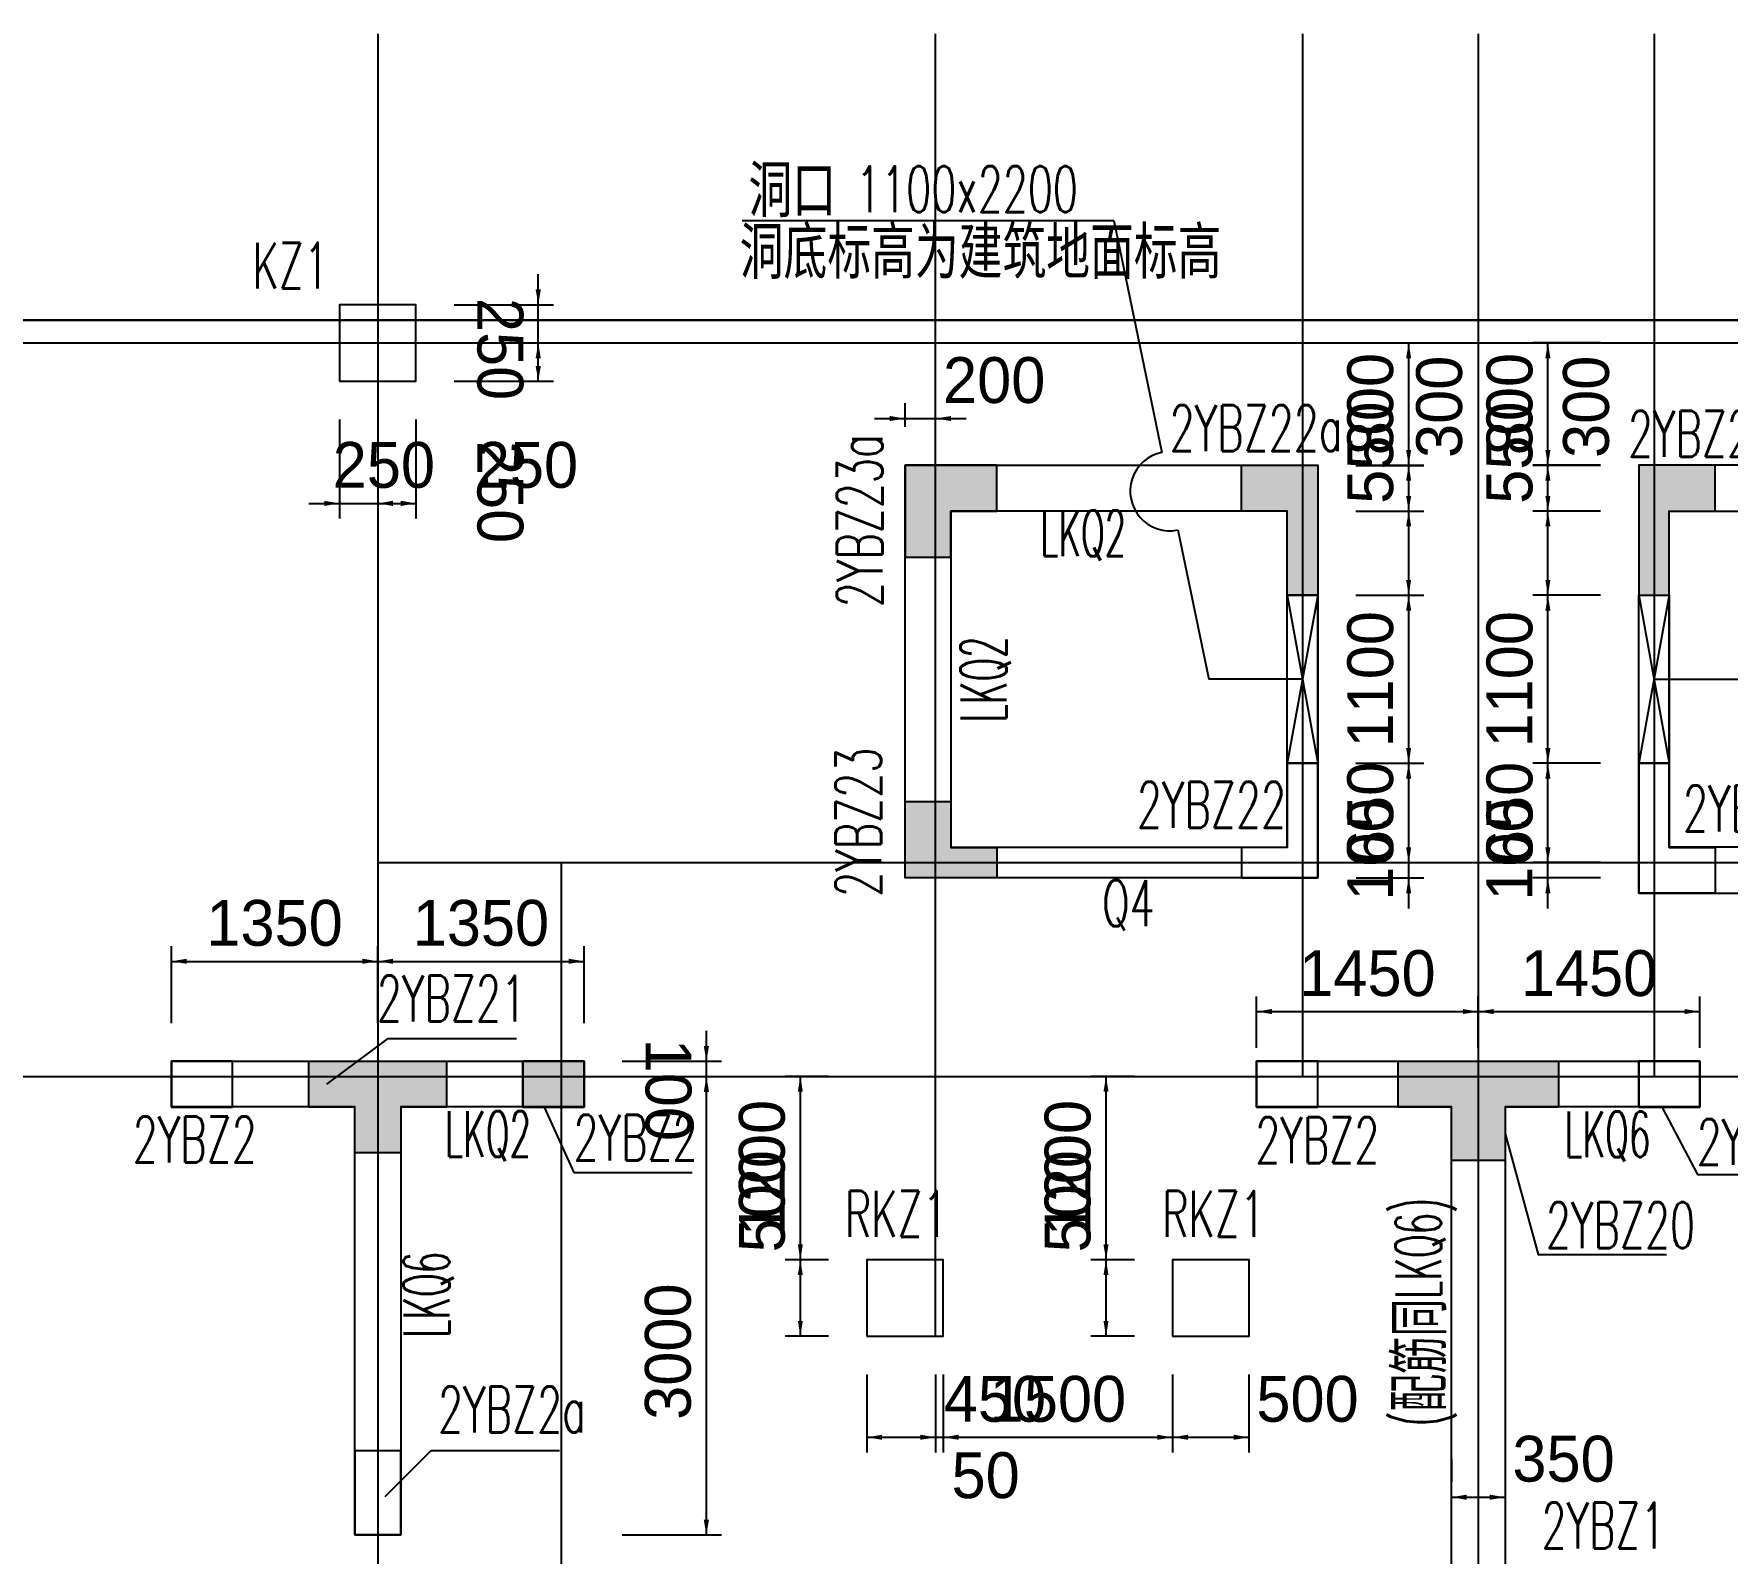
# Model space of a CAD drawing. Extents: x 387171 to 699106, y 11966 to 245688.
# Drawn here: x 556058 to 567136, y 224318 to 234261 of the extents above; entities that cross this region are included whole.
import ezdxf

# ---------------------------------------------------------------- set-up
doc = ezdxf.new("R2010")
doc.units = 0
doc.header["$LTSCALE"] = 100
doc.header["$MEASUREMENT"] = 0
for name, color, linetype in [('b边缘构件', 235, 'Continuous'), ('COLU', 7, 'Continuous'), ('DIM', 3, 'Continuous'), ('DOTE', 253, 'Continuous'), ('NUM', 7, 'Continuous'), ('Q-TEXT', 2, 'Continuous'), ('wall-主楼', 2, 'Continuous'), ('wall-开洞', 5, 'Continuous'), ('Y阴影', 254, 'Continuous'), ('剪力墙开洞', 5, 'Continuous'), ('剪力墙身标注', 7, 'Continuous'), ('小尺寸', 4, 'Continuous'), ('边缘构件标注', 1, 'Continuous')]:
    doc.layers.add(name, color=color, linetype=linetype)
doc.styles.get("Standard").update_dxf_attribs({"font": 'standard'})
doc.styles.add('tk', font='tk')
doc.dimstyles.get("Standard").update_dxf_attribs({"dimtxt": 300, "dimasz": 100, "dimexe": 100, "dimexo": 250, "dimgap": 100, "dimtad": 0, "dimtoh": 1, "dimdec": 0, "dimdsep": 46, "dimcen": 0.09, "dimclrt": 7, "dimadec": 0, "dimazin": 0, "dimtfac": 1, "dimtdec": 4, "dimtofl": 0, "dimtmove": 0, "dimatfit": 3, "dimfxl": 1, "dimtolj": 1, "dimtzin": 0, "dimarcsym": 0})

# ---------------------------------------------------------------- blocks, each defined once
blk = doc.blocks.new('*D891')
at = {"layer": '小尺寸', "color": 0, "linetype": 'ByBlock', "lineweight": -2}
for p, q in [((567208, 227437), (567858, 227437)), ((567758, 224137), (567758, 227437)), ((567208, 224137), (567858, 224137))]:
    blk.add_line(p, q, dxfattribs=at)
for points in [[(567758, 227437), (567775, 227337), (567741, 227337)], [(567758, 224137), (567741, 224237), (567775, 224237)]]:
    blk.add_solid(points, dxfattribs=at)
at = {"layer": '小尺寸', "color": 7, "linetype": 'Continuous', "lineweight": -2, "insert": (567508, 225787), "char_height": 300, "width": 780, "attachment_point": 5, "rotation": 90, "style": 'tk'}
blk.add_mtext('3300', dxfattribs=at)
blk = doc.blocks.new('*D3540')
at = {"layer": '小尺寸', "color": 0, "linetype": 'ByBlock', "lineweight": -2}
for p, q in [((559908, 227437), (560558, 227437)), ((560458, 224437), (560458, 227437)), ((559908, 224437), (560558, 224437))]:
    blk.add_line(p, q, dxfattribs=at)
for points in [[(560458, 227437), (560475, 227337), (560441, 227337)], [(560458, 224437), (560441, 224537), (560475, 224537)]]:
    blk.add_solid(points, dxfattribs=at)
at = {"layer": '小尺寸', "color": 7, "linetype": 'Continuous', "lineweight": -2, "insert": (560208, 225637), "char_height": 300, "width": 780, "attachment_point": 5, "rotation": 90, "style": 'tk'}
blk.add_mtext('3000', dxfattribs=at)
blk = doc.blocks.new('*D3429')
at = {"layer": '小尺寸', "color": 0, "linetype": 'ByBlock', "lineweight": -2}
for p, q in [((560458, 227237), (560458, 227737)), ((559908, 227537), (560558, 227537)), ((559908, 227437), (560558, 227437))]:
    blk.add_line(p, q, dxfattribs=at)
for points in [[(560458, 227537), (560441, 227637), (560475, 227637)], [(560458, 227437), (560475, 227337), (560441, 227337)]]:
    blk.add_solid(points, dxfattribs=at)
at = {"layer": '小尺寸', "color": 7, "linetype": 'Continuous', "lineweight": -2, "insert": (560208, 227350), "char_height": 300, "width": 476.67, "attachment_point": 5, "rotation": 270, "style": 'tk'}
blk.add_mtext('100', dxfattribs=at)
blk = doc.blocks.new('*D3603')
at = {"layer": '小尺寸', "color": 0, "linetype": 'ByBlock', "lineweight": -2}
for p, q in [((565053, 228537), (565053, 229037)), ((564710, 228837), (565153, 228837)), ((564710, 228737), (565153, 228737))]:
    blk.add_line(p, q, dxfattribs=at)
for points in [[(565053, 228837), (565036, 228937), (565069, 228937)], [(565053, 228737), (565069, 228637), (565036, 228637)]]:
    blk.add_solid(points, dxfattribs=at)
at = {"layer": '小尺寸', "color": 7, "linetype": 'Continuous', "lineweight": -2, "insert": (564803, 228923), "char_height": 300, "width": 476.67, "attachment_point": 5, "rotation": 90, "style": 'tk'}
blk.add_mtext('100', dxfattribs=at)
blk = doc.blocks.new('*D3200')
at = {"layer": '小尺寸', "color": 0, "linetype": 'ByBlock', "lineweight": -2}
for p, q in [((564708, 229487), (565153, 229487)), ((565053, 228837), (565053, 229487)), ((564710, 228837), (565153, 228837))]:
    blk.add_line(p, q, dxfattribs=at)
for points in [[(565053, 229487), (565069, 229387), (565036, 229387)], [(565053, 228837), (565036, 228937), (565069, 228937)]]:
    blk.add_solid(points, dxfattribs=at)
at = {"layer": '小尺寸', "color": 7, "linetype": 'Continuous', "lineweight": -2, "insert": (564803, 229162), "char_height": 300, "width": 556.67, "attachment_point": 5, "rotation": 90, "style": 'tk'}
blk.add_mtext('650', dxfattribs=at)
blk = doc.blocks.new('*D4095')
at = {"layer": '小尺寸', "color": 0, "linetype": 'ByBlock', "lineweight": -2}
for p, q in [((564708, 230587), (565153, 230587)), ((565053, 229487), (565053, 230587)), ((564708, 229487), (565153, 229487))]:
    blk.add_line(p, q, dxfattribs=at)
for points in [[(565053, 230587), (565069, 230487), (565036, 230487)], [(565053, 229487), (565036, 229587), (565069, 229587)]]:
    blk.add_solid(points, dxfattribs=at)
at = {"layer": '小尺寸', "color": 7, "linetype": 'Continuous', "lineweight": -2, "insert": (564803, 230037), "char_height": 300, "width": 685, "attachment_point": 5, "rotation": 90, "style": 'tk'}
blk.add_mtext('1100', dxfattribs=at)
blk = doc.blocks.new('*D3962')
at = {"layer": '小尺寸', "color": 0, "linetype": 'ByBlock', "lineweight": -2}
for p, q in [((564708, 231137), (565153, 231137)), ((565053, 230587), (565053, 231137)), ((564708, 230587), (565153, 230587))]:
    blk.add_line(p, q, dxfattribs=at)
for points in [[(565053, 231137), (565069, 231037), (565036, 231037)], [(565053, 230587), (565036, 230687), (565069, 230687)]]:
    blk.add_solid(points, dxfattribs=at)
at = {"layer": '小尺寸', "color": 7, "linetype": 'Continuous', "lineweight": -2, "insert": (564803, 231520), "char_height": 300, "width": 566.67, "attachment_point": 5, "rotation": 90, "style": 'tk'}
blk.add_mtext('550', dxfattribs=at)
blk = doc.blocks.new('*D142')
at = {"layer": '小尺寸', "color": 0, "linetype": 'ByBlock', "lineweight": -2}
for p, q in [((564708, 231437), (565153, 231437)), ((565053, 231137), (565053, 231437)), ((564708, 231137), (565153, 231137))]:
    blk.add_line(p, q, dxfattribs=at)
for points in [[(565053, 231437), (565069, 231337), (565036, 231337)], [(565053, 231137), (565036, 231237), (565069, 231237)]]:
    blk.add_solid(points, dxfattribs=at)
at = {"layer": '小尺寸', "color": 7, "linetype": 'Continuous', "lineweight": -2, "insert": (565254, 231820), "char_height": 300, "width": 566.67, "attachment_point": 5, "rotation": 90, "style": 'tk'}
blk.add_mtext('300', dxfattribs=at)
blk = doc.blocks.new('*D4497')
at = {"layer": '小尺寸', "color": 0, "linetype": 'ByBlock', "lineweight": -2}
for p, q in [((556958, 227787), (556958, 228291)), ((558308, 227787), (558308, 228291)), ((556958, 228191), (558308, 228191))]:
    blk.add_line(p, q, dxfattribs=at)
for points in [[(556958, 228191), (557058, 228208), (557058, 228175)], [(558308, 228191), (558208, 228175), (558208, 228208)]]:
    blk.add_solid(points, dxfattribs=at)
at = {"layer": '小尺寸', "color": 7, "linetype": 'Continuous', "lineweight": -2, "insert": (557633, 228441), "char_height": 300, "width": 690, "attachment_point": 5, "rotation": 360, "style": 'tk'}
blk.add_mtext('1350', dxfattribs=at)
blk = doc.blocks.new('*D677')
at = {"layer": '小尺寸', "color": 0, "linetype": 'ByBlock', "lineweight": -2}
for p, q in [((558308, 227787), (558308, 228291)), ((559658, 227787), (559658, 228291)), ((558308, 228191), (559658, 228191))]:
    blk.add_line(p, q, dxfattribs=at)
for points in [[(558308, 228191), (558408, 228208), (558408, 228175)], [(559658, 228191), (559558, 228175), (559558, 228208)]]:
    blk.add_solid(points, dxfattribs=at)
at = {"layer": '小尺寸', "color": 7, "linetype": 'Continuous', "lineweight": -2, "insert": (558983, 228441), "char_height": 300, "width": 690, "attachment_point": 5, "rotation": 360, "style": 'tk'}
blk.add_mtext('1350', dxfattribs=at)
blk = doc.blocks.new('*D556')
at = {"layer": '小尺寸', "color": 0, "linetype": 'ByBlock', "lineweight": -2}
for p, q in [((564058, 227625), (564058, 227962)), ((565508, 227625), (565508, 227962)), ((564058, 227862), (565508, 227862))]:
    blk.add_line(p, q, dxfattribs=at)
for points in [[(564058, 227862), (564158, 227879), (564158, 227846)], [(565508, 227862), (565408, 227846), (565408, 227879)]]:
    blk.add_solid(points, dxfattribs=at)
at = {"layer": '小尺寸', "color": 7, "linetype": 'Continuous', "lineweight": -2, "insert": (564783, 228112), "char_height": 300, "width": 695, "attachment_point": 5, "rotation": 360, "style": 'tk'}
blk.add_mtext('1450', dxfattribs=at)
blk = doc.blocks.new('*D303')
at = {"layer": '小尺寸', "color": 0, "linetype": 'ByBlock', "lineweight": -2}
for p, q in [((565508, 227625), (565508, 227962)), ((566958, 227625), (566958, 227962)), ((565508, 227862), (566958, 227862))]:
    blk.add_line(p, q, dxfattribs=at)
for points in [[(565508, 227862), (565608, 227879), (565608, 227846)], [(566958, 227862), (566858, 227846), (566858, 227879)]]:
    blk.add_solid(points, dxfattribs=at)
at = {"layer": '小尺寸', "color": 7, "linetype": 'Continuous', "lineweight": -2, "insert": (566233, 228112), "char_height": 300, "width": 695, "attachment_point": 5, "rotation": 360, "style": 'tk'}
blk.add_mtext('1450', dxfattribs=at)
blk = doc.blocks.new('*D1078')
at = {"layer": '小尺寸', "color": 0, "linetype": 'ByBlock', "lineweight": -2}
for p, q in [((561758, 231688), (561758, 231843)), ((561958, 231688), (561958, 231843)), ((561558, 231743), (562158, 231743))]:
    blk.add_line(p, q, dxfattribs=at)
for points in [[(561758, 231743), (561658, 231727), (561658, 231760)], [(561958, 231743), (562058, 231760), (562058, 231727)]]:
    blk.add_solid(points, dxfattribs=at)
at = {"layer": '小尺寸', "color": 7, "linetype": 'Continuous', "lineweight": -2, "insert": (562341, 231993), "char_height": 300, "width": 566.67, "attachment_point": 5, "rotation": 360, "style": 'tk'}
blk.add_mtext('200', dxfattribs=at)
blk = doc.blocks.new('*D3272')
at = {"layer": '小尺寸', "color": 0, "linetype": 'ByBlock', "lineweight": -2}
for p, q in [((567758, 227237), (567758, 227737)), ((567208, 227537), (567858, 227537)), ((567208, 227437), (567858, 227437))]:
    blk.add_line(p, q, dxfattribs=at)
for points in [[(567758, 227537), (567741, 227637), (567775, 227637)], [(567758, 227437), (567775, 227337), (567741, 227337)]]:
    blk.add_solid(points, dxfattribs=at)
at = {"layer": '小尺寸', "color": 7, "linetype": 'Continuous', "lineweight": -2, "insert": (567508, 227875), "char_height": 300, "width": 476.67, "attachment_point": 5, "rotation": 90, "style": 'tk'}
blk.add_mtext('100', dxfattribs=at)
blk = doc.blocks.new('*D3221')
at = {"layer": '小尺寸', "color": 0, "linetype": 'ByBlock', "lineweight": -2}
for p, q in [((564708, 232238), (565153, 232238)), ((565053, 231438), (565053, 232238)), ((564708, 231438), (565153, 231438))]:
    blk.add_line(p, q, dxfattribs=at)
for points in [[(565053, 232238), (565069, 232138), (565036, 232138)], [(565053, 231438), (565036, 231538), (565069, 231538)]]:
    blk.add_solid(points, dxfattribs=at)
at = {"layer": '小尺寸', "color": 7, "linetype": 'Continuous', "lineweight": -2, "insert": (564803, 231838), "char_height": 300, "width": 566.67, "attachment_point": 5, "rotation": 90, "style": 'tk'}
blk.add_mtext('800', dxfattribs=at)
blk = doc.blocks.new('*D4123')
at = {"layer": '小尺寸', "color": 0, "linetype": 'ByBlock', "lineweight": -2}
for p, q in [((565964, 228537), (565964, 229037)), ((566307, 228837), (565864, 228837)), ((566307, 228737), (565864, 228737))]:
    blk.add_line(p, q, dxfattribs=at)
for points in [[(565964, 228837), (565947, 228937), (565980, 228937)], [(565964, 228737), (565980, 228637), (565947, 228637)]]:
    blk.add_solid(points, dxfattribs=at)
at = {"layer": '小尺寸', "color": 7, "linetype": 'Continuous', "lineweight": -2, "insert": (565714, 228923), "char_height": 300, "width": 476.67, "attachment_point": 5, "rotation": 90, "style": 'tk'}
blk.add_mtext('100', dxfattribs=at)
blk = doc.blocks.new('*D4004')
at = {"layer": '小尺寸', "color": 0, "linetype": 'ByBlock', "lineweight": -2}
for p, q in [((566308, 229487), (565864, 229487)), ((565964, 228837), (565964, 229487)), ((566307, 228837), (565864, 228837))]:
    blk.add_line(p, q, dxfattribs=at)
for points in [[(565964, 229487), (565980, 229387), (565947, 229387)], [(565964, 228837), (565947, 228937), (565980, 228937)]]:
    blk.add_solid(points, dxfattribs=at)
at = {"layer": '小尺寸', "color": 7, "linetype": 'Continuous', "lineweight": -2, "insert": (565714, 229162), "char_height": 300, "width": 556.67, "attachment_point": 5, "rotation": 90, "style": 'tk'}
blk.add_mtext('650', dxfattribs=at)
blk = doc.blocks.new('*D164')
at = {"layer": '小尺寸', "color": 0, "linetype": 'ByBlock', "lineweight": -2}
for p, q in [((566308, 230587), (565864, 230587)), ((565964, 229487), (565964, 230587)), ((566308, 229487), (565864, 229487))]:
    blk.add_line(p, q, dxfattribs=at)
for points in [[(565964, 230587), (565980, 230487), (565947, 230487)], [(565964, 229487), (565947, 229587), (565980, 229587)]]:
    blk.add_solid(points, dxfattribs=at)
at = {"layer": '小尺寸', "color": 7, "linetype": 'Continuous', "lineweight": -2, "insert": (565714, 230037), "char_height": 300, "width": 685, "attachment_point": 5, "rotation": 90, "style": 'tk'}
blk.add_mtext('1100', dxfattribs=at)
blk = doc.blocks.new('*D4533')
at = {"layer": '小尺寸', "color": 0, "linetype": 'ByBlock', "lineweight": -2}
for p, q in [((566308, 231137), (565864, 231137)), ((565964, 230587), (565964, 231137)), ((566308, 230587), (565864, 230587))]:
    blk.add_line(p, q, dxfattribs=at)
for points in [[(565964, 231137), (565980, 231037), (565947, 231037)], [(565964, 230587), (565947, 230687), (565980, 230687)]]:
    blk.add_solid(points, dxfattribs=at)
at = {"layer": '小尺寸', "color": 7, "linetype": 'Continuous', "lineweight": -2, "insert": (565714, 231520), "char_height": 300, "width": 566.67, "attachment_point": 5, "rotation": 90, "style": 'tk'}
blk.add_mtext('550', dxfattribs=at)
blk = doc.blocks.new('*D732')
at = {"layer": '小尺寸', "color": 0, "linetype": 'ByBlock', "lineweight": -2}
for p, q in [((566308, 231437), (565864, 231437)), ((565964, 231137), (565964, 231437)), ((566308, 231137), (565864, 231137))]:
    blk.add_line(p, q, dxfattribs=at)
for points in [[(565964, 231437), (565980, 231337), (565947, 231337)], [(565964, 231137), (565947, 231237), (565980, 231237)]]:
    blk.add_solid(points, dxfattribs=at)
at = {"layer": '小尺寸', "color": 7, "linetype": 'Continuous', "lineweight": -2, "insert": (566215, 231820), "char_height": 300, "width": 566.67, "attachment_point": 5, "rotation": 90, "style": 'tk'}
blk.add_mtext('300', dxfattribs=at)
blk = doc.blocks.new('*D592')
at = {"layer": '小尺寸', "color": 0, "linetype": 'ByBlock', "lineweight": -2}
for p, q in [((566308, 232238), (565864, 232238)), ((565964, 231438), (565964, 232238)), ((566308, 231438), (565864, 231438))]:
    blk.add_line(p, q, dxfattribs=at)
for points in [[(565964, 232238), (565980, 232138), (565947, 232138)], [(565964, 231438), (565947, 231538), (565980, 231538)]]:
    blk.add_solid(points, dxfattribs=at)
at = {"layer": '小尺寸', "color": 7, "linetype": 'Continuous', "lineweight": -2, "insert": (565714, 231838), "char_height": 300, "width": 566.67, "attachment_point": 5, "rotation": 90, "style": 'tk'}
blk.add_mtext('800', dxfattribs=at)
blk = doc.blocks.new('*D2233')
at = {"layer": 'DIM', "color": 0, "linetype": 'ByBlock', "lineweight": -2}
for p, q in [((558058, 231738), (558058, 231088)), ((558308, 231738), (558308, 231088)), ((557858, 231188), (558508, 231188))]:
    blk.add_line(p, q, dxfattribs=at)
for points in [[(558058, 231188), (557958, 231171), (557958, 231205)], [(558308, 231188), (558408, 231205), (558408, 231171)]]:
    blk.add_solid(points, dxfattribs=at)
at = {"layer": 'DIM', "color": 7, "linetype": 'Continuous', "lineweight": -2, "insert": (558348, 231438), "char_height": 300, "width": 566.67, "attachment_point": 5, "style": 'tk'}
blk.add_mtext('250', dxfattribs=at)
blk = doc.blocks.new('*D2190')
at = {"layer": 'DIM', "color": 0, "linetype": 'ByBlock', "lineweight": -2}
for p, q in [((558308, 231738), (558308, 231088)), ((558558, 231738), (558558, 231088)), ((558308, 231188), (558558, 231188))]:
    blk.add_line(p, q, dxfattribs=at)
for points in [[(558308, 231188), (558408, 231205), (558408, 231171)], [(558558, 231188), (558458, 231171), (558458, 231205)]]:
    blk.add_solid(points, dxfattribs=at)
at = {"layer": 'DIM', "color": 7, "linetype": 'Continuous', "lineweight": -2, "insert": (559284, 231438), "char_height": 300, "width": 566.67, "attachment_point": 5, "style": 'tk'}
blk.add_mtext('250', dxfattribs=at)
blk = doc.blocks.new('*D2985')
at = {"layer": 'DIM', "color": 0, "linetype": 'ByBlock', "lineweight": -2}
for p, q in [((558808, 232238), (559458, 232238)), ((559358, 231988), (559358, 232238)), ((558808, 231988), (559458, 231988))]:
    blk.add_line(p, q, dxfattribs=at)
for points in [[(559358, 232238), (559375, 232138), (559341, 232138)], [(559358, 231988), (559341, 232088), (559375, 232088)]]:
    blk.add_solid(points, dxfattribs=at)
at = {"layer": 'DIM', "color": 7, "linetype": 'Continuous', "lineweight": -2, "insert": (559108, 231262), "char_height": 300, "width": 566.67, "attachment_point": 5, "rotation": 270, "style": 'tk'}
blk.add_mtext('250', dxfattribs=at)
blk = doc.blocks.new('*D2713')
at = {"layer": 'DIM', "color": 0, "linetype": 'ByBlock', "lineweight": -2}
for p, q in [((559358, 232038), (559358, 232688)), ((558808, 232488), (559458, 232488)), ((558808, 232238), (559458, 232238))]:
    blk.add_line(p, q, dxfattribs=at)
for points in [[(559358, 232488), (559341, 232588), (559375, 232588)], [(559358, 232238), (559375, 232138), (559341, 232138)]]:
    blk.add_solid(points, dxfattribs=at)
at = {"layer": 'DIM', "color": 7, "linetype": 'Continuous', "lineweight": -2, "insert": (559108, 232198), "char_height": 300, "width": 566.67, "attachment_point": 5, "rotation": 270, "style": 'tk'}
blk.add_mtext('250', dxfattribs=at)
blk = doc.blocks.new('*D3027')
at = {"layer": '小尺寸', "color": 0, "linetype": 'ByBlock', "lineweight": -2}
for p, q in [((563258, 226238), (562973, 226238)), ((563073, 225738), (563073, 226238)), ((563258, 225738), (562973, 225738))]:
    blk.add_line(p, q, dxfattribs=at)
for points in [[(563073, 226238), (563089, 226138), (563056, 226138)], [(563073, 225738), (563056, 225838), (563089, 225838)]]:
    blk.add_solid(points, dxfattribs=at)
at = {"layer": '小尺寸', "color": 7, "linetype": 'Continuous', "lineweight": -2, "insert": (562823, 226621), "char_height": 300, "width": 566.67, "attachment_point": 5, "rotation": 90, "style": 'tk'}
blk.add_mtext('500', dxfattribs=at)
blk = doc.blocks.new('*D2750')
at = {"layer": '小尺寸', "color": 0, "linetype": 'ByBlock', "lineweight": -2}
for p, q in [((563258, 227438), (562973, 227438)), ((563073, 226238), (563073, 227438)), ((563258, 226238), (562973, 226238))]:
    blk.add_line(p, q, dxfattribs=at)
for points in [[(563073, 227438), (563089, 227338), (563056, 227338)], [(563073, 226238), (563056, 226338), (563089, 226338)]]:
    blk.add_solid(points, dxfattribs=at)
at = {"layer": '小尺寸', "color": 7, "linetype": 'Continuous', "lineweight": -2, "insert": (562823, 226838), "char_height": 300, "width": 690, "attachment_point": 5, "rotation": 90, "style": 'tk'}
blk.add_mtext('1200', dxfattribs=at)
blk = doc.blocks.new('*D3835')
at = {"layer": '小尺寸', "color": 0, "linetype": 'ByBlock', "lineweight": -2}
for p, q in [((561258, 226238), (560973, 226238)), ((561073, 225738), (561073, 226238)), ((561258, 225738), (560973, 225738))]:
    blk.add_line(p, q, dxfattribs=at)
for points in [[(561073, 226238), (561089, 226138), (561056, 226138)], [(561073, 225738), (561056, 225838), (561089, 225838)]]:
    blk.add_solid(points, dxfattribs=at)
at = {"layer": '小尺寸', "color": 7, "linetype": 'Continuous', "lineweight": -2, "insert": (560823, 226621), "char_height": 300, "width": 566.67, "attachment_point": 5, "rotation": 90, "style": 'tk'}
blk.add_mtext('500', dxfattribs=at)
blk = doc.blocks.new('*D3585')
at = {"layer": '小尺寸', "color": 0, "linetype": 'ByBlock', "lineweight": -2}
for p, q in [((561258, 227438), (560973, 227438)), ((561073, 226238), (561073, 227438)), ((561258, 226238), (560973, 226238))]:
    blk.add_line(p, q, dxfattribs=at)
for points in [[(561073, 227438), (561089, 227338), (561056, 227338)], [(561073, 226238), (561056, 226338), (561089, 226338)]]:
    blk.add_solid(points, dxfattribs=at)
at = {"layer": '小尺寸', "color": 7, "linetype": 'Continuous', "lineweight": -2, "insert": (560823, 226838), "char_height": 300, "width": 690, "attachment_point": 5, "rotation": 90, "style": 'tk'}
blk.add_mtext('1200', dxfattribs=at)
blk = doc.blocks.new('*D4341')
at = {"layer": '小尺寸', "color": 0, "linetype": 'ByBlock', "lineweight": -2}
for p, q in [((561508, 225488), (561508, 224976)), ((561958, 225488), (561958, 224976)), ((561508, 225076), (561958, 225076))]:
    blk.add_line(p, q, dxfattribs=at)
for points in [[(561508, 225076), (561608, 225093), (561608, 225060)], [(561958, 225076), (561858, 225060), (561858, 225093)]]:
    blk.add_solid(points, dxfattribs=at)
at = {"layer": '小尺寸', "color": 7, "linetype": 'Continuous', "lineweight": -2, "insert": (562346, 225326), "char_height": 300, "width": 576.67, "attachment_point": 5, "style": 'tk'}
blk.add_mtext('450', dxfattribs=at)
blk = doc.blocks.new('*D4080')
at = {"layer": '小尺寸', "color": 0, "linetype": 'ByBlock', "lineweight": -2}
for p, q in [((561958, 225488), (561958, 224976)), ((562008, 225488), (562008, 224976)), ((561758, 225076), (562208, 225076))]:
    blk.add_line(p, q, dxfattribs=at)
for points in [[(561958, 225076), (561858, 225060), (561858, 225093)], [(562008, 225076), (562108, 225093), (562108, 225060)]]:
    blk.add_solid(points, dxfattribs=at)
at = {"layer": '小尺寸', "color": 7, "linetype": 'Continuous', "lineweight": -2, "insert": (562285, 224826), "char_height": 300, "width": 353.33, "attachment_point": 5, "style": 'tk'}
blk.add_mtext('50', dxfattribs=at)
blk = doc.blocks.new('*D3959')
at = {"layer": '小尺寸', "color": 0, "linetype": 'ByBlock', "lineweight": -2}
for p, q in [((562008, 225488), (562008, 224976)), ((563508, 225488), (563508, 224976)), ((562008, 225076), (563508, 225076))]:
    blk.add_line(p, q, dxfattribs=at)
for points in [[(562008, 225076), (562108, 225093), (562108, 225060)], [(563508, 225076), (563408, 225060), (563408, 225093)]]:
    blk.add_solid(points, dxfattribs=at)
at = {"layer": '小尺寸', "color": 7, "linetype": 'Continuous', "lineweight": -2, "insert": (562758, 225326), "char_height": 300, "width": 690, "attachment_point": 5, "style": 'tk'}
blk.add_mtext('1500', dxfattribs=at)
blk = doc.blocks.new('*D129')
at = {"layer": '小尺寸', "color": 0, "linetype": 'ByBlock', "lineweight": -2}
for p, q in [((563508, 225488), (563508, 224976)), ((564008, 225488), (564008, 224976)), ((563508, 225076), (564008, 225076))]:
    blk.add_line(p, q, dxfattribs=at)
for points in [[(563508, 225076), (563608, 225093), (563608, 225060)], [(564008, 225076), (563908, 225060), (563908, 225093)]]:
    blk.add_solid(points, dxfattribs=at)
at = {"layer": '小尺寸', "color": 7, "linetype": 'Continuous', "lineweight": -2, "insert": (564391, 225326), "char_height": 300, "width": 566.67, "attachment_point": 5, "style": 'tk'}
blk.add_mtext('500', dxfattribs=at)
blk = doc.blocks.new('*D4304')
at = {"layer": 'DIM', "color": 0, "linetype": 'ByBlock', "lineweight": -2}
for p, q in [((565333, 224934), (565333, 224784)), ((565683, 224934), (565683, 224784)), ((565333, 224684), (565683, 224684))]:
    blk.add_line(p, q, dxfattribs=at)
for points in [[(565333, 224684), (565433, 224701), (565433, 224667)], [(565683, 224684), (565583, 224667), (565583, 224701)]]:
    blk.add_solid(points, dxfattribs=at)
at = {"layer": 'DIM', "color": 7, "linetype": 'Continuous', "lineweight": -2, "insert": (566066, 224934), "char_height": 300, "width": 566.67, "attachment_point": 5, "style": 'tk'}
blk.add_mtext('350', dxfattribs=at)

msp = doc.modelspace()

# ---------------------------------------------------------------- hatches: boundary and pattern name
at = {"layer": 'Y阴影'}
for points in [[(561758.1, 230836.9), (562058.1, 230836.9), (562058.1, 231136.9), (562358.1, 231136.9), (562358.1, 231437.9), (561758.1, 231437.9)], [(563958.1, 231437.9), (564458.1, 231437.9), (564458.1, 230586.9), (564258.1, 230586.9), (564258.1, 231136.9), (563958.1, 231136.9)], [(567058.1, 231437.9), (566558.1, 231437.9), (566558.1, 230586.9), (566758.1, 230586.9), (566758.1, 231136.9), (567058.1, 231136.9)], [(561758.1, 229236.9), (562058.1, 229236.9), (562058.1, 228936.9), (562358.1, 228936.9), (562358.1, 228736.9), (561758.1, 228736.9)], [(558458.1, 227236.9), (558458.1, 226936.9), (558158.1, 226936.9), (558158.1, 227236.9), (557858.1, 227236.9), (557858.1, 227536.9), (558758.1, 227536.9), (558758.1, 227236.9)], [(559658.1, 227237.3), (559258.1, 227237.6), (559258.1, 227536.9), (559658.1, 227536.6)], [(566033.1, 227236.9), (565683.1, 227236.9), (565683.1, 226886.9), (565333.1, 226886.9), (565333.1, 227236.9), (564983.1, 227236.9), (564983.1, 227536.9), (566033.1, 227536.9)]]:
    msp.add_hatch(color=256, dxfattribs=at).paths.add_polyline_path(points, flags=0)
h = msp.add_hatch(dxfattribs=at)
h.set_pattern_fill('ANSI31', color=256, scale=25, style=0)
h.set_pattern_definition([])
h.paths.add_polyline_path([(563958.1, 228736.9), (564458.1, 228736.9), (564458.1, 229486.9), (564258.1, 229486.9), (564258.1, 228936.9), (563958.1, 228936.9)], flags=0)
h = msp.add_hatch(dxfattribs=at)
h.set_pattern_fill('ANSI31', color=256, scale=25, style=0)
h.set_pattern_definition([])
h.paths.add_polyline_path([(567058.1, 228637.9), (566558.1, 228637.9), (566558.1, 229486.9), (566758.1, 229486.9), (566758.1, 228936.9), (567058.1, 228936.9)], flags=0)
h = msp.add_hatch(dxfattribs=at)
h.set_pattern_fill('ANSI31', color=256, scale=25, style=0)
h.set_pattern_definition([])
h.paths.add_polyline_path([(557358.1, 227236.9), (557358.1, 227536.9), (556958.1, 227536.9), (556958.1, 227236.9)], flags=0)
h = msp.add_hatch(dxfattribs=at)
h.set_pattern_fill('ANSI31', color=256, scale=25, style=0)
h.set_pattern_definition([])
h.paths.add_polyline_path([(559658.1, 227236.9), (559658.1, 227536.9), (559258.1, 227536.9), (559258.1, 227236.9)], flags=0)
h = msp.add_hatch(dxfattribs=at)
h.set_pattern_fill('ANSI31', color=256, scale=25, style=0)
h.set_pattern_definition([])
h.paths.add_polyline_path([(564458.1, 227236.9), (564458.1, 227536.9), (564058.1, 227536.9), (564058.1, 227236.9)], flags=0)
h = msp.add_hatch(dxfattribs=at)
h.set_pattern_fill('ANSI31', color=256, scale=25, angle=-180, style=0)
h.set_pattern_definition([])
h.paths.add_polyline_path([(566958.1, 227237.6), (566558.1, 227237.9), (566558.1, 227537.3), (566958.1, 227536.9)], flags=0)
h = msp.add_hatch(dxfattribs=at)
h.set_pattern_fill('ANSI31', color=256, scale=25, style=0)
h.set_pattern_definition([])
h.paths.add_polyline_path([(566958.1, 227236.9), (566958.1, 227536.9), (566558.1, 227536.9), (566558.1, 227236.9)], flags=0)
h = msp.add_hatch(dxfattribs=at)
h.set_pattern_fill('ANSI31', color=256, scale=25, style=0)
h.set_pattern_definition([])
h.paths.add_polyline_path([(558158.1, 224986.9), (558158.1, 224436.9), (558458.1, 224436.9), (558458.1, 224986.9)], flags=0)

# ---------------------------------------------------------------- linework, layer by layer
at = {"color": 6, "lineweight": 30}
msp.add_lwpolyline([(476181.3, 232428.8), (494258.1, 233154.4), (494258.1, 231537.9), (540808.1, 231537.9), (540808.1, 232387.9), (590208.1, 232387.9), (590208.1, 232187.9), (593108.1, 232187.9), (593108.1, 230737.9), (608058.1, 230737.9), (608058.1, 231687.9), (648158.1, 231687.9), (648158.1, 230737.9), (657058.1, 230737.9), (657158.1, 196187.9), (658248.2, 196187.9), (663075.9, 83077.9), (659946, 47787.8), (654318.1, 48286.9), (653832.2, 42808.4), (496133.5, 56794.9), (482757.4, 68610.1), (476181.3, 232428.8)], dxfattribs=at)
at = {"layer": 'b边缘构件'}
for points in [[(561758.1, 230836.9), (562058.1, 230836.9), (562058.1, 231136.9), (562358.1, 231136.9), (562358.1, 231437.9), (561758.1, 231437.9)], [(563958.1, 231437.9), (564458.1, 231437.9), (564458.1, 230586.9), (564258.1, 230586.9), (564258.1, 231136.9), (563958.1, 231136.9)], [(567058.1, 231437.9), (566558.1, 231437.9), (566558.1, 230586.9), (566758.1, 230586.9), (566758.1, 231136.9), (567058.1, 231136.9)], [(563958.1, 228736.9), (564458.1, 228736.9), (564458.1, 229486.9), (564258.1, 229486.9), (564258.1, 228936.9), (563958.1, 228936.9)], [(567058.1, 228637.9), (566558.1, 228637.9), (566558.1, 229486.9), (566758.1, 229486.9), (566758.1, 228936.9), (567058.1, 228936.9)], [(561758.1, 229236.9), (562058.1, 229236.9), (562058.1, 228936.9), (562358.1, 228936.9), (562358.1, 228736.9), (561758.1, 228736.9)], [(557358.1, 227236.9), (557358.1, 227536.9), (556958.1, 227536.9), (556958.1, 227236.9)], [(558458.1, 227236.9), (558458.1, 226936.9), (558158.1, 226936.9), (558158.1, 227236.9), (557858.1, 227236.9), (557858.1, 227536.9), (558758.1, 227536.9), (558758.1, 227236.9)], [(559658.1, 227236.9), (559658.1, 227536.9), (559258.1, 227536.9), (559258.1, 227236.9)], [(564458.1, 227236.9), (564458.1, 227536.9), (564058.1, 227536.9), (564058.1, 227236.9)], [(566033.1, 227236.9), (565683.1, 227236.9), (565683.1, 226886.9), (565333.1, 226886.9), (565333.1, 227236.9), (564983.1, 227236.9), (564983.1, 227536.9), (566033.1, 227536.9)], [(566958.1, 227236.9), (566958.1, 227536.9), (566558.1, 227536.9), (566558.1, 227236.9)]]:
    msp.add_lwpolyline(points, close=True, dxfattribs=at)
msp.add_lwpolyline([(558158.1, 224986.9), (558158.1, 224436.9), (558458.1, 224436.9), (558458.1, 224986.9), (558158.1, 224986.9)], dxfattribs=at)
at = {"layer": 'COLU'}
for points in [[(558058.1, 231987.9), (558558.1, 231987.9), (558558.1, 232487.9), (558058.1, 232487.9)], [(561508.1, 225737.9), (562008.1, 225737.9), (562008.1, 226237.9), (561508.1, 226237.9)], [(563508.1, 225737.9), (564008.1, 225737.9), (564008.1, 226237.9), (563508.1, 226237.9)]]:
    msp.add_lwpolyline(points, close=True, dxfattribs=at)
at = {"layer": 'DOTE'}
for p, q in [((558308.1, 234260.7), (558308.1, 223037.9)), ((561958.1, 225737.9), (561958.1, 234260.7)), ((564358.1, 234260.7), (564358.1, 227437.9)), ((565508.1, 234260.7), (565508.1, 210429.3)), ((566658.1, 234260.7), (566658.1, 227437.9)), ((538758.1, 232237.9), (590108.1, 232237.9)), ((558308.1, 228837.9), (569058.1, 228837.9)), ((559508.1, 228837.9), (559508.1, 210429.3)), ((539629.1, 227437.9), (590108.1, 227437.9))]:
    msp.add_line(p, q, dxfattribs=at)
at = {"layer": 'wall-主楼'}
for points in [[(564458.1, 229487.9), (564458.1, 228737.9), (561758.1, 228737.9), (561758.1, 231437.9), (564458.1, 231437.9), (564458.1, 230587.9), (564258.1, 230587.9), (564258.1, 231137.9), (562058.1, 231137.9), (562058.1, 228937.9), (564258.1, 228937.9), (564258.1, 229487.9)], [(566558.1, 229487.9), (566558.1, 228637.9), (569258.1, 228637.9), (569258.1, 231437.9), (566558.1, 231437.9), (566558.1, 230587.9), (566758.1, 230587.9), (566758.1, 231137.9), (568958.1, 231137.9), (568958.1, 228937.9), (566758.1, 228937.9), (566758.1, 229487.9)], [(556957.8, 227237.9), (556957.8, 227537.9), (559657.8, 227537.9), (559657.8, 227237.9), (558458.1, 227237.9), (558458.1, 224437.9), (558158.1, 224437.9), (558158.1, 227237.9)], [(565333.1, 223537.9), (565333.1, 227237.9), (564057.8, 227237.9), (564057.8, 227537.9), (566957.8, 227537.9), (566957.8, 227237.9), (565683.1, 227237.9), (565683.1, 223537.9)]]:
    msp.add_lwpolyline(points, close=True, dxfattribs=at)
at = {"layer": 'wall-开洞'}
for p, q in [((564258.1, 229486.9), (564258.1, 230586.9)), ((564258.1, 230586.9), (564458.1, 229487.9)), ((564458.1, 230586.9), (564258.1, 229487.9)), ((564458.1, 229486.9), (564458.1, 230586.9)), ((566558.1, 229486.9), (566558.1, 230586.9)), ((566758.1, 230586.9), (566558.1, 229487.9)), ((566558.1, 230586.9), (566758.1, 229487.9)), ((566758.1, 229486.9), (566758.1, 230586.9))]:
    msp.add_line(p, q, dxfattribs=at)
for points in [[(564258.1, 230587.9), (564458.1, 230587.9), (564458.1, 229487.9), (564258.1, 229487.9)], [(566558.1, 230587.9), (566758.1, 230587.9), (566758.1, 229487.9), (566558.1, 229487.9)]]:
    msp.add_lwpolyline(points, close=True, dxfattribs=at)
at = {"layer": 'Y阴影'}
for points in [[(559658.1, 227237.3), (559258.1, 227237.6), (559258.1, 227536.9), (559658.1, 227536.6)], [(566958.1, 227237.6), (566558.1, 227237.9), (566558.1, 227537.3), (566958.1, 227536.9)]]:
    msp.add_lwpolyline(points, close=True, dxfattribs=at)
at = {"layer": '剪力墙开洞'}
for p, q in [((560691.6, 233038.4), (563123.4, 233038.4)), ((563123.4, 233038.4), (563437.4, 231521.5)), ((563542.5, 231014), (563744.7, 230037.4)), ((564358.1, 230037.4), (563744.7, 230037.4)), ((566658.1, 230037.4), (567271.4, 230037.4))]:
    msp.add_line(p, q, dxfattribs=at)
msp.add_arc((563490, 231267.7), 259.1, 101.69655, 281.69655, dxfattribs=at)
at = {"layer": '边缘构件标注', "color": 200}
for p, q in [((559397, 227236.9), (559590.7, 226809.4)), ((566712.5, 227231.1), (566942, 226796.6)), ((559590.7, 226809.4), (560365.4, 226809.4)), ((566942, 226796.6), (567700.9, 226796.6))]:
    msp.add_line(p, q, dxfattribs=at)
for points in [[(557975, 227386.9), (558375, 227686.9), (559215, 227686.9)], [(565683.1, 227061.9), (565899.9, 226272), (566739.9, 226272)], [(558357.1, 224689.3), (558657.1, 224989.3), (559497.1, 224989.3)]]:
    msp.add_lwpolyline(points, dxfattribs=at)

# ---------------------------------------------------------------- texts
at = {"layer": 'NUM', "color": 200, "width": 0.7}
msp.add_text('KZ1', height=300, dxfattribs=at).set_placement((557488.4, 232594))
at = {"layer": 'NUM', "color": 150, "width": 0.7}
for p in [(561364.4, 226388.6), (563440.4, 226388.6)]:
    msp.add_text('RKZ1', height=300, dxfattribs=at).set_placement(p)
at = {"layer": 'Q-TEXT', "color": 3, "width": 0.6}
for s, p in [('LKQ2', (562642.1, 230842.4)), ('LKQ2', (558748.1, 226911.3)), ('LKQ6', (566071.8, 226909.1))]:
    msp.add_text(s, height=300, dxfattribs=at).set_placement(p)
for s, p in [('LKQ2', (562420.7, 229755.1)), ('(配筋同LKQ6)', (565265.6, 225147.3)), ('LKQ6', (558777.3, 225727.6))]:
    msp.add_text(s, height=300, rotation=90, dxfattribs=at).set_placement(p)
at = {"layer": '剪力墙开洞', "width": 0.7}
for s, p in [('洞口 1100x2200', (560733.4, 233094)), ('洞底标高为建筑地面标高', (560676.6, 232690.1))]:
    msp.add_text(s, height=300, dxfattribs=at).set_placement(p)
at = {"layer": '剪力墙身标注', "width": 0.7}
msp.add_text('Q4', height=300, dxfattribs=at).set_placement((563047, 228421.2))
at = {"layer": '边缘构件标注', "color": 200, "width": 0.7}
for s, rotation, p in [('2YBZ22a', 360, (563488.8, 231530.4)), ('2YBZ22a', 360, (566487.3, 231492.7)), ('2YBZ23a', 90, (561610.9, 230509)), ('2YBZ23', 90, (561602.1, 228613.8)), ('2YBZ22', 360, (563274.7, 229064.8)), ('2YBZ22a', 360, (566847.3, 229041.2)), ('2YBZ21', 360, (558302.2, 227797.8)), ('2YBZ2', 360, (556704.4, 226875.5)), ('2YBZ2', 360, (559588.9, 226886.9)), ('2YBZ2', 360, (564049.2, 226870.2)), ('2YBZ2', 360, (566937, 226859.1)), ('2YBZ20', 360, (565950.6, 226314)), ('2YBZ2a', 360, (558702.2, 225108)), ('2YBZ1', 360, (565921.2, 224349.3))]:
    msp.add_text(s, height=300, rotation=rotation, dxfattribs=at).set_placement(p)

# ---------------------------------------------------------------- dimensions: what is measured, and where the dimension line sits
at = {"layer": 'DIM', "color": 200}
for p1, p2, picture, middle in [((558558.1, 232237.9), (558558.1, 232487.9), '*D2713', (559108.1, 232706)), ((558558.1, 231987.9), (558558.1, 232237.9), '*D2985', (559108.1, 231769.9)), ((558058.1, 231987.9), (558308.1, 231987.9), '*D2233', (557840, 231437.9)), ((558308.1, 231987.9), (558558.1, 231987.9), '*D2190', (558776.1, 231437.9))]:
    dim = msp.add_aligned_dim(p1=p1, p2=p2, distance=-800, dimstyle='Standard', dxfattribs=at)
    dim.commit()
    dim.dimension.update_dxf_attribs({"geometry": picture, "text_midpoint": middle})
at = {"layer": 'DIM'}
dim = msp.add_linear_dim(base=(565683.1, 224684), p1=(565333.1, 224684), p2=(565683.1, 224684), dimstyle='Standard', dxfattribs=at)
dim.commit()
dim.dimension.update_dxf_attribs({"geometry": '*D4304', "text_midpoint": (565508.1, 224934)})
at = {"layer": '小尺寸'}
for base, p1, p2, angle, picture, middle in [((565052.5, 232237.9), (564458.1, 231437.9), (564458.1, 232237.9), 90, '*D3221', (564802.5, 231837.9)), ((565963.6, 232237.9), (566558.1, 231437.9), (566558.1, 232237.9), 90, '*D592', (565713.6, 231837.9)), ((561958.1, 231743.3), (561758.1, 231437.9), (561958.1, 231437.9), 360, '*D1078', (561858.1, 231993.3)), ((565052.5, 231436.9), (564458.1, 231136.9), (564458.1, 231436.9), 90, '*D142', (565253.6, 231286.9)), ((565963.6, 231436.9), (566558.1, 231136.9), (566558.1, 231436.9), 90, '*D732', (566215.1, 231286.9)), ((565052.5, 231136.9), (564458.1, 230586.9), (564458.1, 231136.9), 90, '*D3962', (564802.5, 230861.9)), ((565963.6, 231136.9), (566558.1, 230586.9), (566558.1, 231136.9), 90, '*D4533', (565713.6, 230861.9)), ((565052.5, 230586.9), (564458.1, 229486.9), (564458.1, 230586.9), 90, '*D4095', (564802.5, 230036.9)), ((565963.6, 230586.9), (566558.1, 229486.9), (566558.1, 230586.9), 90, '*D164', (565713.6, 230036.9)), ((565052.5, 229486.9), (564459.6, 228836.6), (564458.1, 229486.9), 90, '*D3200', (564802.5, 229161.8)), ((565963.6, 229486.9), (566556.6, 228836.6), (566558.1, 229486.9), 90, '*D4004', (565713.6, 229161.8)), ((565052.5, 228836.6), (564459.6, 228736.9), (564459.6, 228836.6), 90, '*D3603', (564802.5, 228535)), ((565963.6, 228836.6), (566556.6, 228736.9), (566556.6, 228836.6), 90, '*D4123', (565713.6, 228535)), ((558308.1, 228191.2), (556958.1, 227536.9), (558308.1, 227536.9), 360, '*D4497', (557633.1, 228441.2)), ((559658.1, 228191.2), (558308.1, 227536.9), (559658.1, 227536.9), 360, '*D677', (558983.1, 228441.2)), ((565508.1, 227862.3), (564058.1, 227375.1), (565508.1, 227375.1), 360, '*D556', (564783.1, 228112.3)), ((566958.1, 227862.3), (565508.1, 227375.1), (566958.1, 227375.1), 360, '*D303', (566233.1, 228112.3)), ((561072.7, 227437.9), (561508.1, 226237.9), (561508.1, 227437.9), 90, '*D3585', (560822.7, 226837.9)), ((563072.7, 227437.9), (563508.1, 226237.9), (563508.1, 227437.9), 90, '*D2750', (562822.7, 226837.9)), ((561072.7, 226237.9), (561508.1, 225737.9), (561508.1, 226237.9), 90, '*D3835', (560822.7, 225987.9)), ((563072.7, 226237.9), (563508.1, 225737.9), (563508.1, 226237.9), 90, '*D3027', (562822.7, 225987.9))]:
    dim = msp.add_linear_dim(base=base, p1=p1, p2=p2, angle=angle, dimstyle='Standard', dxfattribs=at)
    dim.commit()
    dim.dimension.update_dxf_attribs({"geometry": picture, "text_midpoint": middle})
for p1, p2, picture, middle in [((566958.1, 227436.6), (566958.1, 227536.9), '*D3272', (567508.1, 227486.8)), ((559658.1, 227436.6), (559658.1, 227536.9), '*D3429', (560208.1, 227738.9)), ((559658.1, 224436.9), (559658.1, 227436.6), '*D3540', (560208.1, 225636.8)), ((566958.1, 224136.6), (566958.1, 227436.6), '*D891', (567508.1, 225786.6))]:
    dim = msp.add_aligned_dim(p1=p1, p2=p2, distance=-800, dimstyle='Standard', dxfattribs=at)
    dim.commit()
    dim.dimension.update_dxf_attribs({"geometry": picture, "text_midpoint": middle})
for base, p1, p2, picture, middle in [((561958.1, 225076.4), (561508.1, 225737.9), (561958.1, 225737.9), '*D4341', (561733.1, 225326.4)), ((562008.1, 225076.4), (561958.1, 225737.9), (562008.1, 225737.9), '*D4080', (561983.1, 224826.4)), ((563508.1, 225076.4), (562008.1, 225737.9), (563508.1, 225737.9), '*D3959', (562758.1, 225326.4)), ((564008.1, 225076.4), (563508.1, 225737.9), (564008.1, 225737.9), '*D129', (563758.1, 225326.4))]:
    dim = msp.add_linear_dim(base=base, p1=p1, p2=p2, dimstyle='Standard', dxfattribs=at)
    dim.commit()
    dim.dimension.update_dxf_attribs({"geometry": picture, "text_midpoint": middle})

doc.saveas('drawing.dxf')
